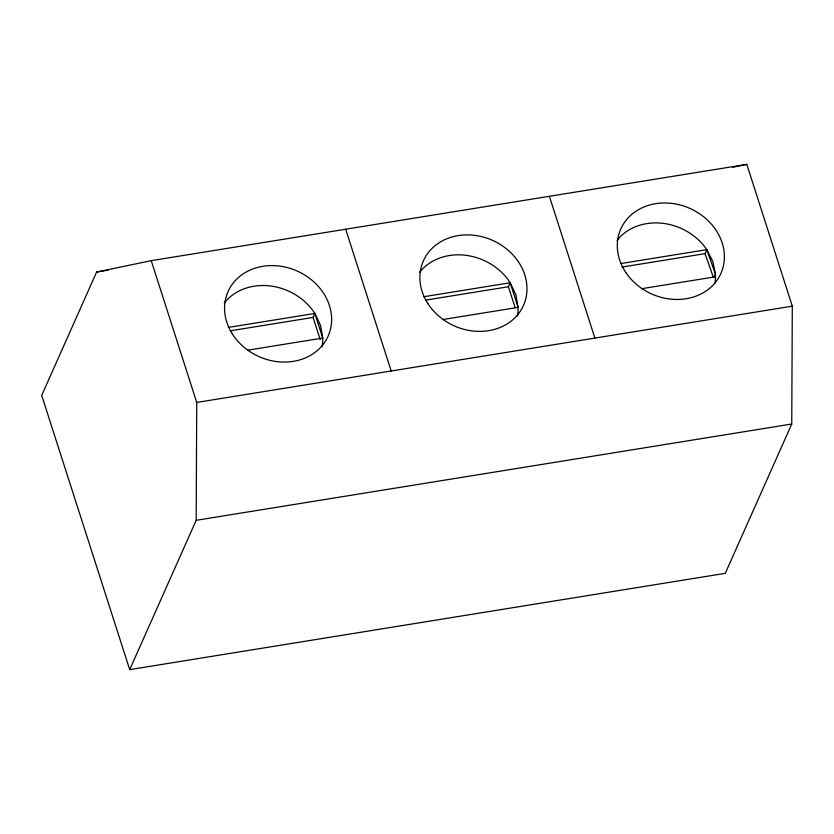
<?xml version="1.0" encoding="UTF-8"?>
<svg xmlns="http://www.w3.org/2000/svg" width="834" height="834" viewBox="0 0 834 834"><rect width="100%" height="100%" fill="white"/><g stroke="black" fill="none" stroke-linecap="round" stroke-linejoin="round"><path stroke-width="1.25" d="M129.708 669.629L196.188 520.312L196.73 402.447L151.235 260.656L96.619 272.04L41.7 395.389L129.708 669.629L725.267 573.344L791.747 424.026L792.3 306.161L746.805 164.371L151.235 260.656M320.183 339.584L313.073 317.431L314.856 313.448A54.773 46.85 24 0 0 224.283 303.013M515.12 307.663L508.406 286.75L510.179 282.757A54.773 46.85 24 0 0 419.606 272.332M713.226 276.898L705.032 253.64L706.815 249.658A54.773 46.85 24 0 0 616.993 240.453M714.102 277.128L715.436 274.136L712.851 261.563L706.815 249.658L621.194 263.492M732.825 167.28L746.805 164.371M96.619 272.04L108.191 270.164M228.401 327.418L314.856 313.448L320.548 325.469L322.748 338.051A54.773 46.85 24 0 1 322.112 346.746M423.735 296.737L510.179 282.757L515.881 294.777L518.081 307.371A54.773 46.85 24 0 1 517.445 316.065M621.976 267.068L705.032 253.64M230.445 330.796L313.073 317.431M425.778 300.104L508.406 286.75M247.74 350.176L322.748 338.051L314.856 313.448M443.073 319.495L518.081 307.371L510.179 282.757M641.398 288.752L715.509 276.763L715.436 274.136L706.815 249.658M196.73 402.447L792.3 306.161M196.188 520.312L791.747 424.026M549.387 196.292L594.882 338.072M345.683 229.225L391.177 371.005M715.509 276.763A54.773 46.85 24 0 1 715.061 282.903M626 272.728A54.773 46.85 24 0 0 718.606 277.878A54.773 46.85 24 0 0 667.93 203.058A54.773 46.85 24 0 0 626 272.728M427.8 303.461A54.773 46.85 24 0 0 520.51 310.884A54.773 46.85 24 0 0 471.981 235.073A54.773 46.85 24 0 0 427.8 303.461M232.467 334.142A54.773 46.85 24 0 0 325.177 341.565A54.773 46.85 24 0 0 276.648 265.765A54.773 46.85 24 0 0 232.467 334.142"/></g></svg>
